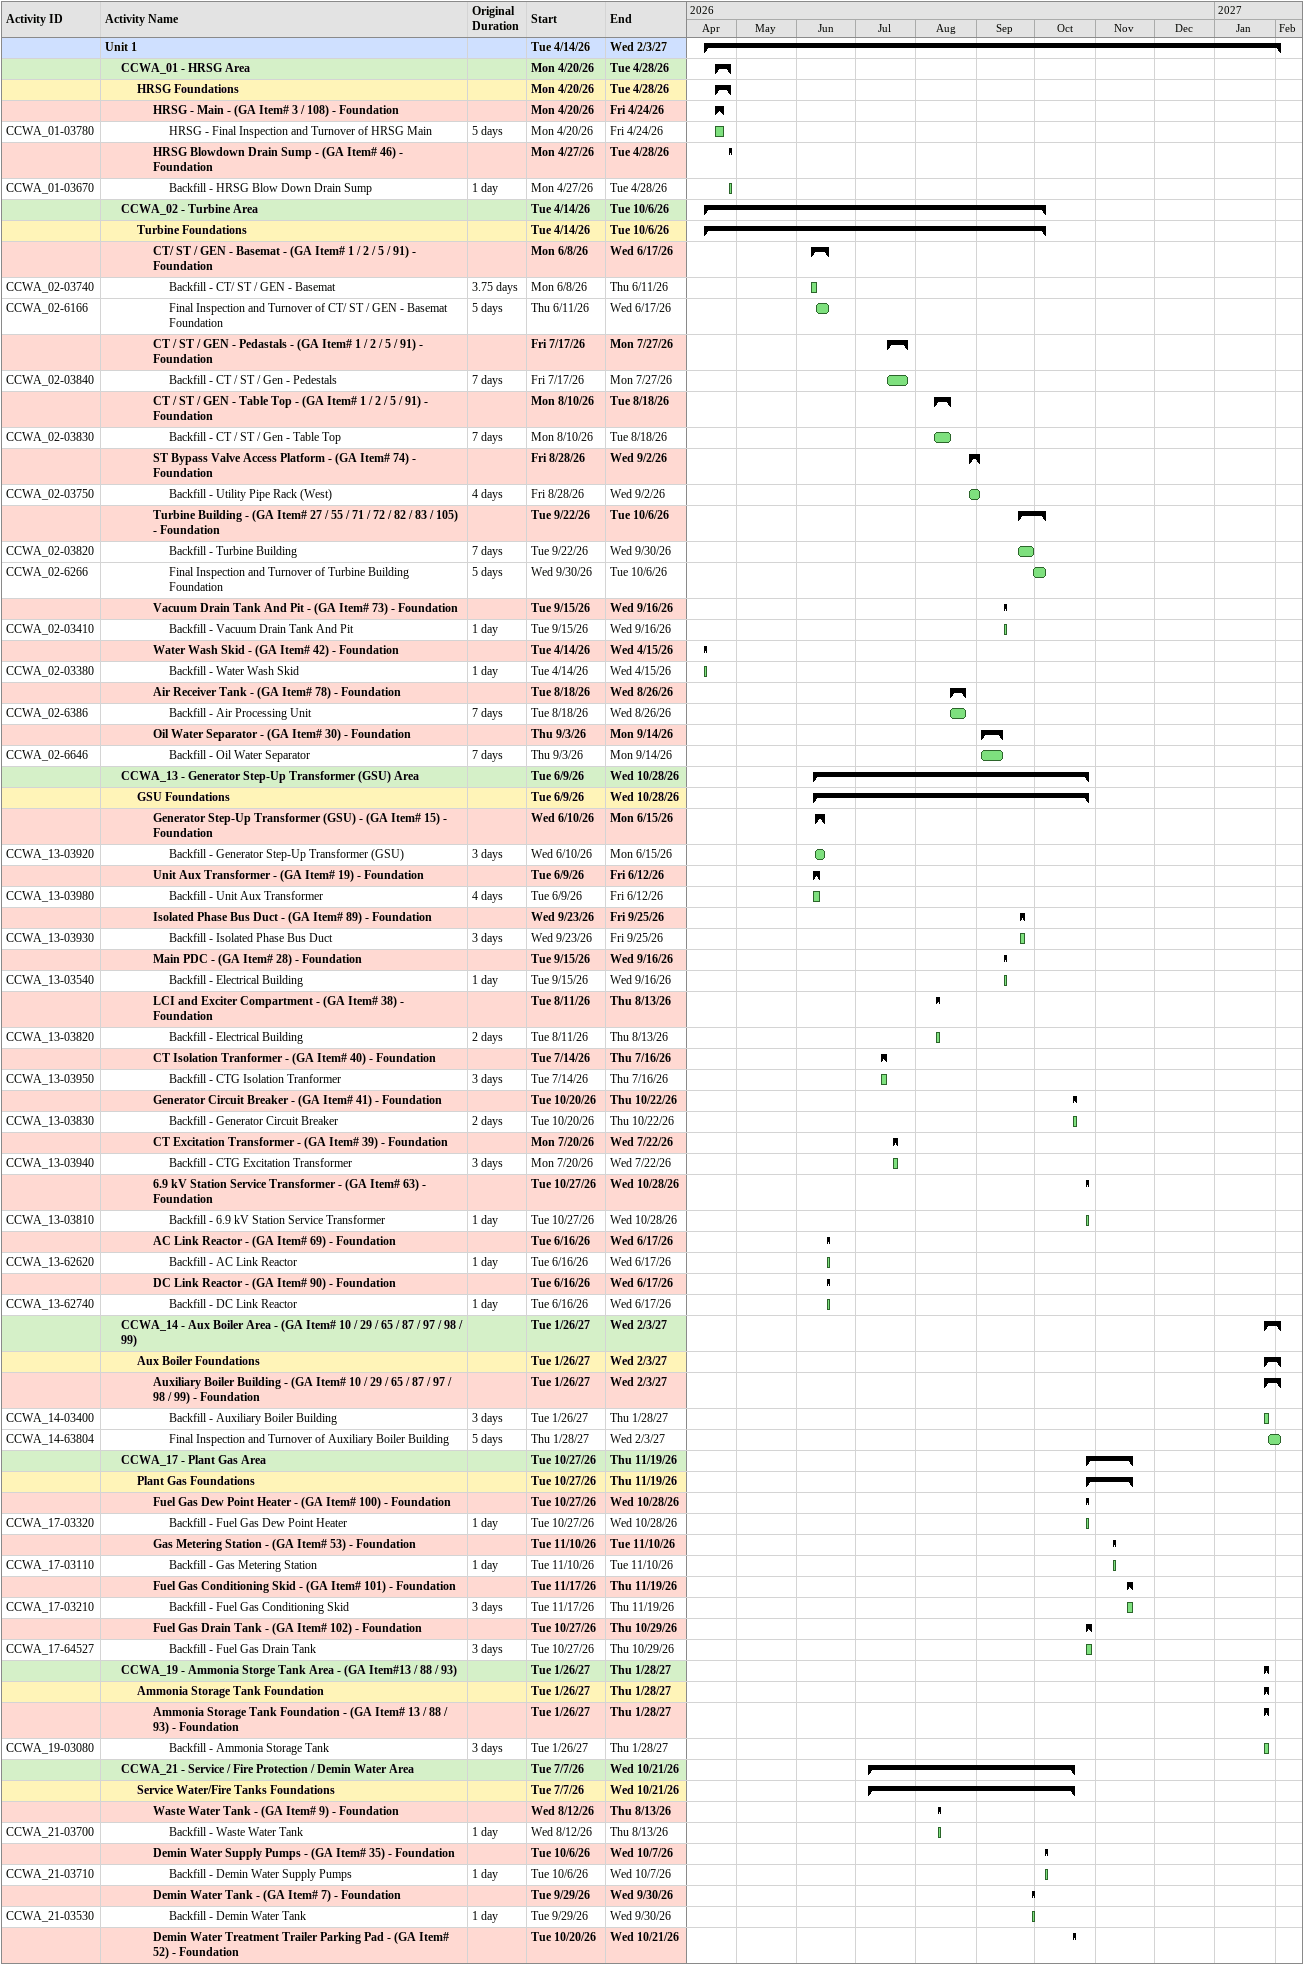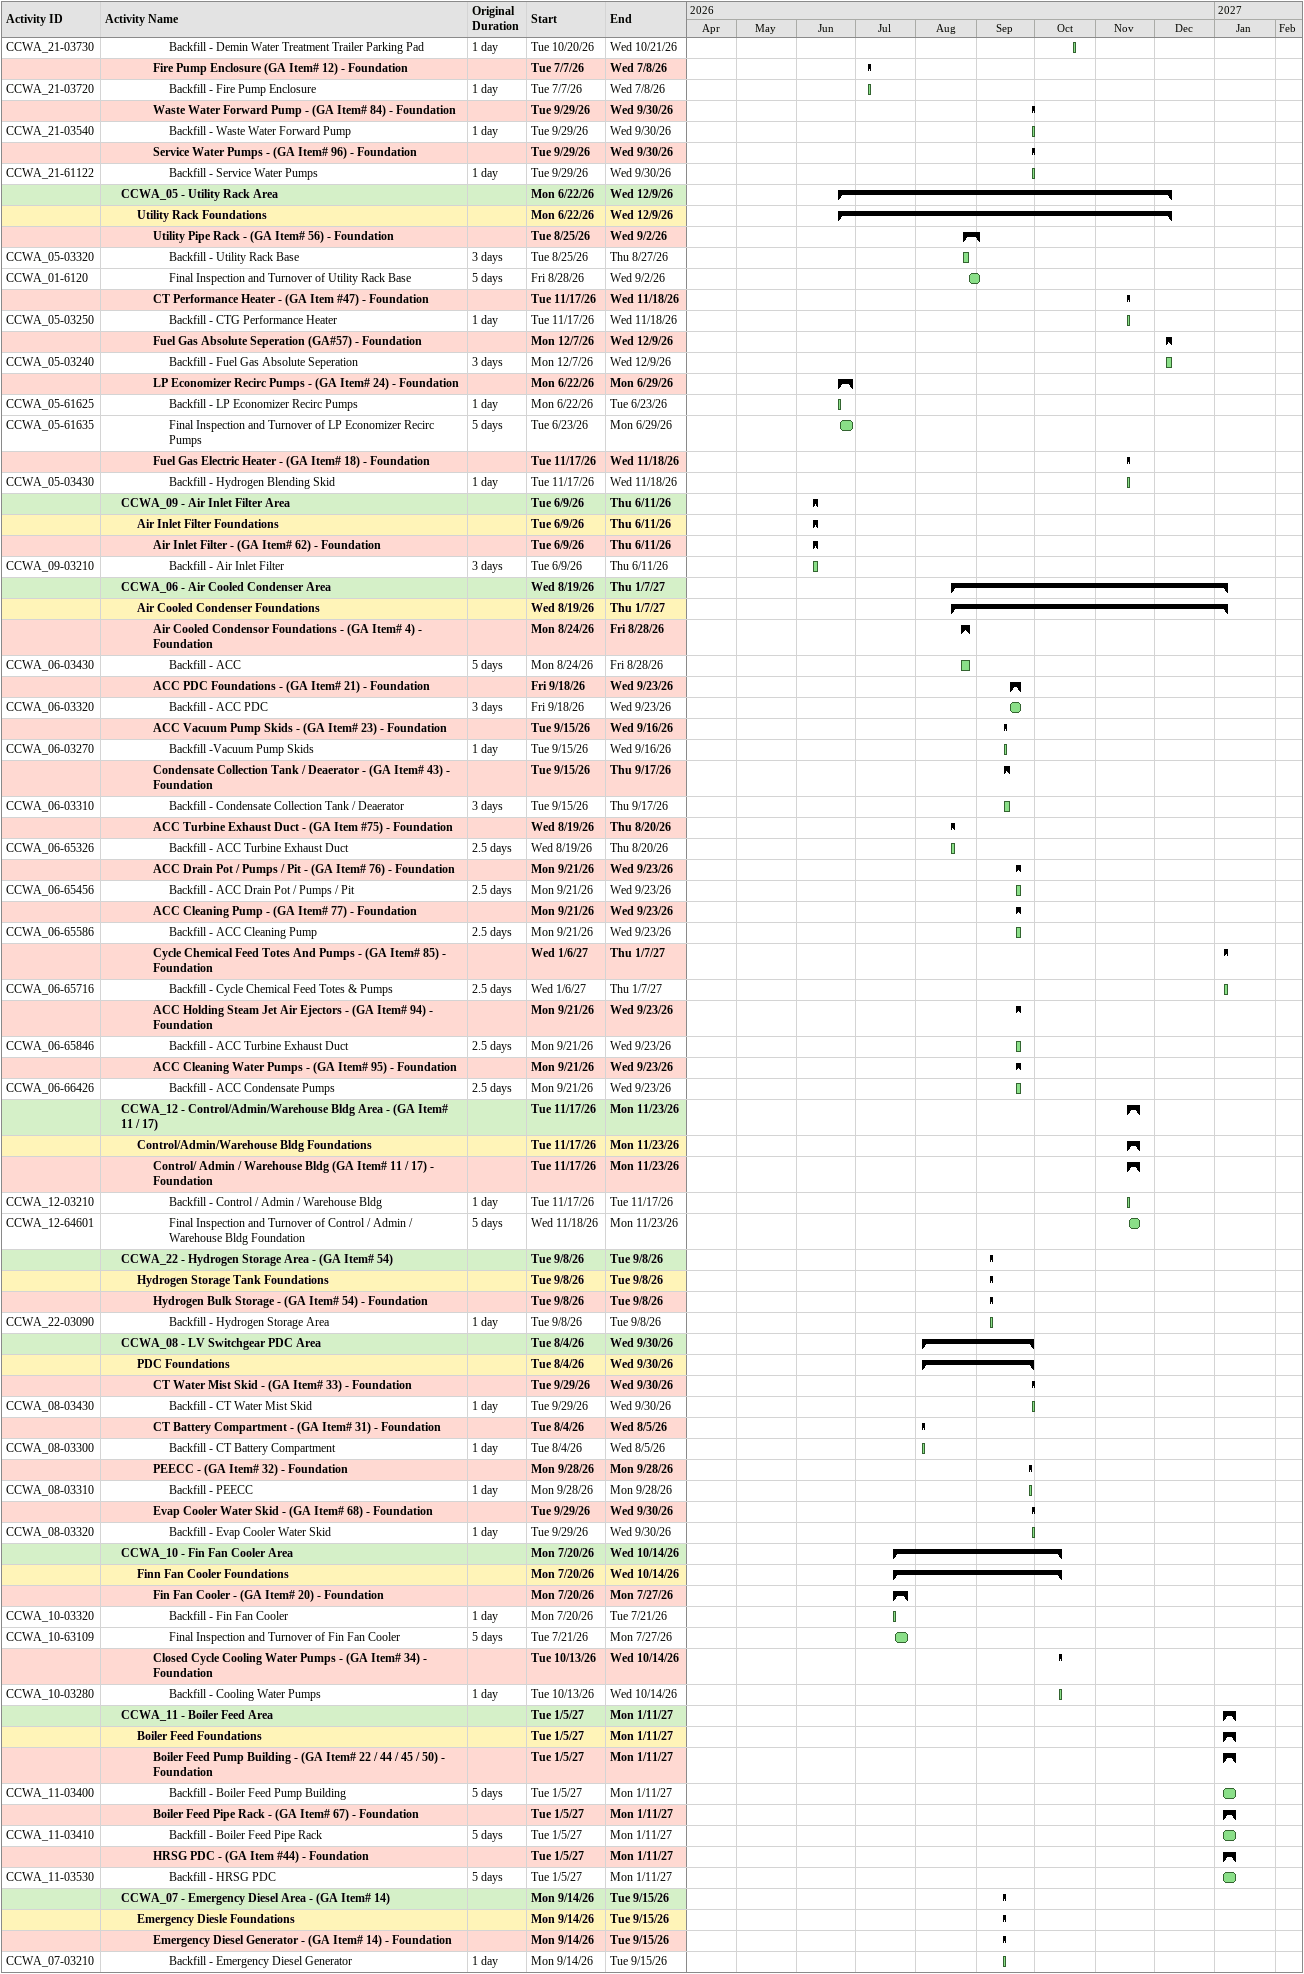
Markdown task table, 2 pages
| ID | Level | Task | Original duration | Start | Finish |
|---|---|---|---|---|---|
|  | 1 | **Unit 1** |  | 2026-04-14 | 2027-02-03 |
|  | 2 | **CCWA_01 - HRSG Area** |  | 2026-04-20 | 2026-04-28 |
|  | 3 | **HRSG Foundations** |  | 2026-04-20 | 2026-04-28 |
|  | 4 | **HRSG - Main - (GA Item# 3 / 108) - Foundation** |  | 2026-04-20 | 2026-04-24 |
| CCWA_01-03780 | 5 | HRSG - Final Inspection and Turnover of HRSG Main | 5d | 2026-04-20 | 2026-04-24 |
|  | 4 | **HRSG Blowdown Drain Sump - (GA Item# 46) - Foundation** |  | 2026-04-27 | 2026-04-28 |
| CCWA_01-03670 | 5 | Backfill - HRSG Blow Down Drain Sump | 1d | 2026-04-27 | 2026-04-28 |
|  | 2 | **CCWA_02 - Turbine Area** |  | 2026-04-14 | 2026-10-06 |
|  | 3 | **Turbine Foundations** |  | 2026-04-14 | 2026-10-06 |
|  | 4 | **CT/ ST / GEN - Basemat - (GA Item# 1 / 2 / 5 / 91) - Foundation** |  | 2026-06-08 | 2026-06-17 |
| CCWA_02-03740 | 5 | Backfill - CT/ ST / GEN - Basemat | 3.75d | 2026-06-08 | 2026-06-11 |
| CCWA_02-6166 | 5 | Final Inspection and Turnover of CT/ ST / GEN - Basemat Foundation | 5d | 2026-06-11 | 2026-06-17 |
|  | 4 | **CT / ST / GEN - Pedastals - (GA Item# 1 / 2 / 5 / 91) - Foundation** |  | 2026-07-17 | 2026-07-27 |
| CCWA_02-03840 | 5 | Backfill - CT / ST / Gen - Pedestals | 7d | 2026-07-17 | 2026-07-27 |
|  | 4 | **CT / ST / GEN - Table Top - (GA Item# 1 / 2 / 5 / 91) - Foundation** |  | 2026-08-10 | 2026-08-18 |
| CCWA_02-03830 | 5 | Backfill - CT / ST / Gen - Table Top | 7d | 2026-08-10 | 2026-08-18 |
|  | 4 | **ST Bypass Valve Access Platform - (GA Item# 74) - Foundation** |  | 2026-08-28 | 2026-09-02 |
| CCWA_02-03750 | 5 | Backfill - Utility Pipe Rack (West) | 4d | 2026-08-28 | 2026-09-02 |
|  | 4 | **Turbine Building - (GA Item# 27 / 55 / 71 / 72 / 82 / 83 / 105) - Foundation** |  | 2026-09-22 | 2026-10-06 |
| CCWA_02-03820 | 5 | Backfill - Turbine Building | 7d | 2026-09-22 | 2026-09-30 |
| CCWA_02-6266 | 5 | Final Inspection and Turnover of Turbine Building Foundation | 5d | 2026-09-30 | 2026-10-06 |
|  | 4 | **Vacuum Drain Tank And Pit - (GA Item# 73) - Foundation** |  | 2026-09-15 | 2026-09-16 |
| CCWA_02-03410 | 5 | Backfill - Vacuum Drain Tank And Pit | 1d | 2026-09-15 | 2026-09-16 |
|  | 4 | **Water Wash Skid - (GA Item# 42) - Foundation** |  | 2026-04-14 | 2026-04-15 |
| CCWA_02-03380 | 5 | Backfill - Water Wash Skid | 1d | 2026-04-14 | 2026-04-15 |
|  | 4 | **Air Receiver Tank - (GA Item# 78) - Foundation** |  | 2026-08-18 | 2026-08-26 |
| CCWA_02-6386 | 5 | Backfill - Air Processing Unit | 7d | 2026-08-18 | 2026-08-26 |
|  | 4 | **Oil Water Separator - (GA Item# 30) - Foundation** |  | 2026-09-03 | 2026-09-14 |
| CCWA_02-6646 | 5 | Backfill - Oil Water Separator | 7d | 2026-09-03 | 2026-09-14 |
|  | 2 | **CCWA_13 - Generator Step-Up Transformer (GSU) Area** |  | 2026-06-09 | 2026-10-28 |
|  | 3 | **GSU Foundations** |  | 2026-06-09 | 2026-10-28 |
|  | 4 | **Generator Step-Up Transformer (GSU) - (GA Item# 15) - Foundation** |  | 2026-06-10 | 2026-06-15 |
| CCWA_13-03920 | 5 | Backfill - Generator Step-Up Transformer (GSU) | 3d | 2026-06-10 | 2026-06-15 |
|  | 4 | **Unit Aux Transformer - (GA Item# 19) - Foundation** |  | 2026-06-09 | 2026-06-12 |
| CCWA_13-03980 | 5 | Backfill - Unit Aux Transformer | 4d | 2026-06-09 | 2026-06-12 |
|  | 4 | **Isolated Phase Bus Duct - (GA Item# 89) - Foundation** |  | 2026-09-23 | 2026-09-25 |
| CCWA_13-03930 | 5 | Backfill - Isolated Phase Bus Duct | 3d | 2026-09-23 | 2026-09-25 |
|  | 4 | **Main PDC - (GA Item# 28) - Foundation** |  | 2026-09-15 | 2026-09-16 |
| CCWA_13-03540 | 5 | Backfill - Electrical Building | 1d | 2026-09-15 | 2026-09-16 |
|  | 4 | **LCI and Exciter Compartment - (GA Item# 38) - Foundation** |  | 2026-08-11 | 2026-08-13 |
| CCWA_13-03820 | 5 | Backfill - Electrical Building | 2d | 2026-08-11 | 2026-08-13 |
|  | 4 | **CT Isolation Tranformer - (GA Item# 40) - Foundation** |  | 2026-07-14 | 2026-07-16 |
| CCWA_13-03950 | 5 | Backfill - CTG Isolation Tranformer | 3d | 2026-07-14 | 2026-07-16 |
|  | 4 | **Generator Circuit Breaker - (GA Item# 41) - Foundation** |  | 2026-10-20 | 2026-10-22 |
| CCWA_13-03830 | 5 | Backfill - Generator Circuit Breaker | 2d | 2026-10-20 | 2026-10-22 |
|  | 4 | **CT Excitation Transformer - (GA Item# 39) - Foundation** |  | 2026-07-20 | 2026-07-22 |
| CCWA_13-03940 | 5 | Backfill - CTG Excitation Transformer | 3d | 2026-07-20 | 2026-07-22 |
|  | 4 | **6.9 kV Station Service Transformer - (GA Item# 63) - Foundation** |  | 2026-10-27 | 2026-10-28 |
| CCWA_13-03810 | 5 | Backfill - 6.9 kV Station Service Transformer | 1d | 2026-10-27 | 2026-10-28 |
|  | 4 | **AC Link Reactor - (GA Item# 69) - Foundation** |  | 2026-06-16 | 2026-06-17 |
| CCWA_13-62620 | 5 | Backfill - AC Link Reactor | 1d | 2026-06-16 | 2026-06-17 |
|  | 4 | **DC Link Reactor - (GA Item# 90) - Foundation** |  | 2026-06-16 | 2026-06-17 |
| CCWA_13-62740 | 5 | Backfill - DC Link Reactor | 1d | 2026-06-16 | 2026-06-17 |
|  | 2 | **CCWA_14 - Aux Boiler Area - (GA Item# 10 / 29 / 65 / 87 / 97 / 98 / 99)** |  | 2027-01-26 | 2027-02-03 |
|  | 3 | **Aux Boiler Foundations** |  | 2027-01-26 | 2027-02-03 |
|  | 4 | **Auxiliary Boiler Building - (GA Item# 10 / 29 / 65 / 87 / 97 / 98 / 99) - Foundation** |  | 2027-01-26 | 2027-02-03 |
| CCWA_14-03400 | 5 | Backfill - Auxiliary Boiler Building | 3d | 2027-01-26 | 2027-01-28 |
| CCWA_14-63804 | 5 | Final Inspection and Turnover of Auxiliary Boiler Building | 5d | 2027-01-28 | 2027-02-03 |
|  | 2 | **CCWA_17 - Plant Gas Area** |  | 2026-10-27 | 2026-11-19 |
|  | 3 | **Plant Gas Foundations** |  | 2026-10-27 | 2026-11-19 |
|  | 4 | **Fuel Gas Dew Point Heater - (GA Item# 100) - Foundation** |  | 2026-10-27 | 2026-10-28 |
| CCWA_17-03320 | 5 | Backfill - Fuel Gas Dew Point Heater | 1d | 2026-10-27 | 2026-10-28 |
|  | 4 | **Gas Metering Station - (GA Item# 53) - Foundation** |  | 2026-11-10 | 2026-11-10 |
| CCWA_17-03110 | 5 | Backfill - Gas Metering Station | 1d | 2026-11-10 | 2026-11-10 |
|  | 4 | **Fuel Gas Conditioning Skid - (GA Item# 101) - Foundation** |  | 2026-11-17 | 2026-11-19 |
| CCWA_17-03210 | 5 | Backfill - Fuel Gas Conditioning Skid | 3d | 2026-11-17 | 2026-11-19 |
|  | 4 | **Fuel Gas Drain Tank - (GA Item# 102) - Foundation** |  | 2026-10-27 | 2026-10-29 |
| CCWA_17-64527 | 5 | Backfill - Fuel Gas Drain Tank | 3d | 2026-10-27 | 2026-10-29 |
|  | 2 | **CCWA_19 - Ammonia Storge Tank Area - (GA Item#13 / 88 / 93)** |  | 2027-01-26 | 2027-01-28 |
|  | 3 | **Ammonia Storage Tank Foundation** |  | 2027-01-26 | 2027-01-28 |
|  | 4 | **Ammonia Storage Tank Foundation - (GA Item# 13 / 88 / 93) - Foundation** |  | 2027-01-26 | 2027-01-28 |
| CCWA_19-03080 | 5 | Backfill - Ammonia Storage Tank | 3d | 2027-01-26 | 2027-01-28 |
|  | 2 | **CCWA_21 - Service / Fire Protection / Demin Water Area** |  | 2026-07-07 | 2026-10-21 |
|  | 3 | **Service Water/Fire Tanks Foundations** |  | 2026-07-07 | 2026-10-21 |
|  | 4 | **Waste Water Tank - (GA Item# 9) - Foundation** |  | 2026-08-12 | 2026-08-13 |
| CCWA_21-03700 | 5 | Backfill - Waste Water Tank | 1d | 2026-08-12 | 2026-08-13 |
|  | 4 | **Demin Water Supply Pumps - (GA Item# 35) - Foundation** |  | 2026-10-06 | 2026-10-07 |
| CCWA_21-03710 | 5 | Backfill - Demin Water Supply Pumps | 1d | 2026-10-06 | 2026-10-07 |
|  | 4 | **Demin Water Tank - (GA Item# 7) - Foundation** |  | 2026-09-29 | 2026-09-30 |
| CCWA_21-03530 | 5 | Backfill - Demin Water Tank | 1d | 2026-09-29 | 2026-09-30 |
|  | 4 | **Demin Water Treatment Trailer Parking Pad - (GA Item# 52) - Foundation** |  | 2026-10-20 | 2026-10-21 |
| CCWA_21-03730 | 5 | Backfill - Demin Water Treatment Trailer Parking Pad | 1d | 2026-10-20 | 2026-10-21 |
|  | 4 | **Fire Pump Enclosure (GA Item# 12) - Foundation** |  | 2026-07-07 | 2026-07-08 |
| CCWA_21-03720 | 5 | Backfill - Fire Pump Enclosure | 1d | 2026-07-07 | 2026-07-08 |
|  | 4 | **Waste Water Forward Pump - (GA Item# 84) - Foundation** |  | 2026-09-29 | 2026-09-30 |
| CCWA_21-03540 | 5 | Backfill - Waste Water Forward Pump | 1d | 2026-09-29 | 2026-09-30 |
|  | 4 | **Service Water Pumps - (GA Item# 96) - Foundation** |  | 2026-09-29 | 2026-09-30 |
| CCWA_21-61122 | 5 | Backfill - Service Water Pumps | 1d | 2026-09-29 | 2026-09-30 |
|  | 2 | **CCWA_05 - Utility Rack Area** |  | 2026-06-22 | 2026-12-09 |
|  | 3 | **Utility Rack Foundations** |  | 2026-06-22 | 2026-12-09 |
|  | 4 | **Utility Pipe Rack - (GA Item# 56) - Foundation** |  | 2026-08-25 | 2026-09-02 |
| CCWA_05-03320 | 5 | Backfill - Utility Rack Base | 3d | 2026-08-25 | 2026-08-27 |
| CCWA_01-6120 | 5 | Final Inspection and Turnover of Utility Rack Base | 5d | 2026-08-28 | 2026-09-02 |
|  | 4 | **CT Performance Heater - (GA Item #47) - Foundation** |  | 2026-11-17 | 2026-11-18 |
| CCWA_05-03250 | 5 | Backfill - CTG Performance Heater | 1d | 2026-11-17 | 2026-11-18 |
|  | 4 | **Fuel Gas Absolute Seperation (GA#57) - Foundation** |  | 2026-12-07 | 2026-12-09 |
| CCWA_05-03240 | 5 | Backfill - Fuel Gas Absolute Seperation | 3d | 2026-12-07 | 2026-12-09 |
|  | 4 | **LP Economizer Recirc Pumps - (GA Item# 24) - Foundation** |  | 2026-06-22 | 2026-06-29 |
| CCWA_05-61625 | 5 | Backfill - LP Economizer Recirc Pumps | 1d | 2026-06-22 | 2026-06-23 |
| CCWA_05-61635 | 5 | Final Inspection and Turnover of LP Economizer Recirc Pumps | 5d | 2026-06-23 | 2026-06-29 |
|  | 4 | **Fuel Gas Electric Heater - (GA Item# 18) - Foundation** |  | 2026-11-17 | 2026-11-18 |
| CCWA_05-03430 | 5 | Backfill - Hydrogen Blending Skid | 1d | 2026-11-17 | 2026-11-18 |
|  | 2 | **CCWA_09 - Air Inlet Filter Area** |  | 2026-06-09 | 2026-06-11 |
|  | 3 | **Air Inlet Filter Foundations** |  | 2026-06-09 | 2026-06-11 |
|  | 4 | **Air Inlet Filter - (GA Item# 62) - Foundation** |  | 2026-06-09 | 2026-06-11 |
| CCWA_09-03210 | 5 | Backfill - Air Inlet Filter | 3d | 2026-06-09 | 2026-06-11 |
|  | 2 | **CCWA_06 - Air Cooled Condenser Area** |  | 2026-08-19 | 2027-01-07 |
|  | 3 | **Air Cooled Condenser Foundations** |  | 2026-08-19 | 2027-01-07 |
|  | 4 | **Air Cooled Condensor Foundations - (GA Item# 4) - Foundation** |  | 2026-08-24 | 2026-08-28 |
| CCWA_06-03430 | 5 | Backfill - ACC | 5d | 2026-08-24 | 2026-08-28 |
|  | 4 | **ACC PDC Foundations - (GA Item# 21) - Foundation** |  | 2026-09-18 | 2026-09-23 |
| CCWA_06-03320 | 5 | Backfill - ACC PDC | 3d | 2026-09-18 | 2026-09-23 |
|  | 4 | **ACC Vacuum Pump Skids - (GA Item# 23) - Foundation** |  | 2026-09-15 | 2026-09-16 |
| CCWA_06-03270 | 5 | Backfill -Vacuum Pump Skids | 1d | 2026-09-15 | 2026-09-16 |
|  | 4 | **Condensate Collection Tank / Deaerator - (GA Item# 43) - Foundation** |  | 2026-09-15 | 2026-09-17 |
| CCWA_06-03310 | 5 | Backfill - Condensate Collection Tank / Deaerator | 3d | 2026-09-15 | 2026-09-17 |
|  | 4 | **ACC Turbine Exhaust Duct - (GA Item #75) - Foundation** |  | 2026-08-19 | 2026-08-20 |
| CCWA_06-65326 | 5 | Backfill - ACC Turbine Exhaust Duct | 2.5d | 2026-08-19 | 2026-08-20 |
|  | 4 | **ACC Drain Pot / Pumps / Pit - (GA Item# 76) - Foundation** |  | 2026-09-21 | 2026-09-23 |
| CCWA_06-65456 | 5 | Backfill - ACC Drain Pot / Pumps / Pit | 2.5d | 2026-09-21 | 2026-09-23 |
|  | 4 | **ACC Cleaning Pump - (GA Item# 77) - Foundation** |  | 2026-09-21 | 2026-09-23 |
| CCWA_06-65586 | 5 | Backfill - ACC Cleaning Pump | 2.5d | 2026-09-21 | 2026-09-23 |
|  | 4 | **Cycle Chemical Feed Totes And Pumps - (GA Item# 85) - Foundation** |  | 2027-01-06 | 2027-01-07 |
| CCWA_06-65716 | 5 | Backfill - Cycle Chemical Feed Totes & Pumps | 2.5d | 2027-01-06 | 2027-01-07 |
|  | 4 | **ACC Holding Steam Jet Air Ejectors - (GA Item# 94) - Foundation** |  | 2026-09-21 | 2026-09-23 |
| CCWA_06-65846 | 5 | Backfill - ACC Turbine Exhaust Duct | 2.5d | 2026-09-21 | 2026-09-23 |
|  | 4 | **ACC Cleaning Water Pumps - (GA Item# 95) - Foundation** |  | 2026-09-21 | 2026-09-23 |
| CCWA_06-66426 | 5 | Backfill - ACC Condensate Pumps | 2.5d | 2026-09-21 | 2026-09-23 |
|  | 2 | **CCWA_12 - Control/Admin/Warehouse Bldg Area - (GA Item# 11 / 17)** |  | 2026-11-17 | 2026-11-23 |
|  | 3 | **Control/Admin/Warehouse Bldg Foundations** |  | 2026-11-17 | 2026-11-23 |
|  | 4 | **Control/ Admin / Warehouse Bldg (GA Item# 11 / 17) - Foundation** |  | 2026-11-17 | 2026-11-23 |
| CCWA_12-03210 | 5 | Backfill - Control / Admin / Warehouse Bldg | 1d | 2026-11-17 | 2026-11-17 |
| CCWA_12-64601 | 5 | Final Inspection and Turnover of Control / Admin / Warehouse Bldg Foundation | 5d | 2026-11-18 | 2026-11-23 |
|  | 2 | **CCWA_22 - Hydrogen Storage Area - (GA Item# 54)** |  | 2026-09-08 | 2026-09-08 |
|  | 3 | **Hydrogen Storage Tank Foundations** |  | 2026-09-08 | 2026-09-08 |
|  | 4 | **Hydrogen Bulk Storage - (GA Item# 54) - Foundation** |  | 2026-09-08 | 2026-09-08 |
| CCWA_22-03090 | 5 | Backfill - Hydrogen Storage Area | 1d | 2026-09-08 | 2026-09-08 |
|  | 2 | **CCWA_08 - LV Switchgear PDC Area** |  | 2026-08-04 | 2026-09-30 |
|  | 3 | **PDC Foundations** |  | 2026-08-04 | 2026-09-30 |
|  | 4 | **CT Water Mist Skid - (GA Item# 33) - Foundation** |  | 2026-09-29 | 2026-09-30 |
| CCWA_08-03430 | 5 | Backfill - CT Water Mist Skid | 1d | 2026-09-29 | 2026-09-30 |
|  | 4 | **CT Battery Compartment - (GA Item# 31) - Foundation** |  | 2026-08-04 | 2026-08-05 |
| CCWA_08-03300 | 5 | Backfill - CT Battery Compartment | 1d | 2026-08-04 | 2026-08-05 |
|  | 4 | **PEECC - (GA Item# 32) - Foundation** |  | 2026-09-28 | 2026-09-28 |
| CCWA_08-03310 | 5 | Backfill - PEECC | 1d | 2026-09-28 | 2026-09-28 |
|  | 4 | **Evap Cooler Water Skid - (GA Item# 68) - Foundation** |  | 2026-09-29 | 2026-09-30 |
| CCWA_08-03320 | 5 | Backfill - Evap Cooler Water Skid | 1d | 2026-09-29 | 2026-09-30 |
|  | 2 | **CCWA_10 - Fin Fan Cooler Area** |  | 2026-07-20 | 2026-10-14 |
|  | 3 | **Finn Fan Cooler Foundations** |  | 2026-07-20 | 2026-10-14 |
|  | 4 | **Fin Fan Cooler - (GA Item# 20) - Foundation** |  | 2026-07-20 | 2026-07-27 |
| CCWA_10-03320 | 5 | Backfill - Fin Fan Cooler | 1d | 2026-07-20 | 2026-07-21 |
| CCWA_10-63109 | 5 | Final Inspection and Turnover of Fin Fan Cooler | 5d | 2026-07-21 | 2026-07-27 |
|  | 4 | **Closed Cycle Cooling Water Pumps - (GA Item# 34) - Foundation** |  | 2026-10-13 | 2026-10-14 |
| CCWA_10-03280 | 5 | Backfill - Cooling Water Pumps | 1d | 2026-10-13 | 2026-10-14 |
|  | 2 | **CCWA_11 - Boiler Feed Area** |  | 2027-01-05 | 2027-01-11 |
|  | 3 | **Boiler Feed Foundations** |  | 2027-01-05 | 2027-01-11 |
|  | 4 | **Boiler Feed Pump Building - (GA Item# 22 / 44 / 45 / 50) - Foundation** |  | 2027-01-05 | 2027-01-11 |
| CCWA_11-03400 | 5 | Backfill - Boiler Feed Pump Building | 5d | 2027-01-05 | 2027-01-11 |
|  | 4 | **Boiler Feed Pipe Rack - (GA Item# 67) - Foundation** |  | 2027-01-05 | 2027-01-11 |
| CCWA_11-03410 | 5 | Backfill - Boiler Feed Pipe Rack | 5d | 2027-01-05 | 2027-01-11 |
|  | 4 | **HRSG PDC - (GA Item #44) - Foundation** |  | 2027-01-05 | 2027-01-11 |
| CCWA_11-03530 | 5 | Backfill - HRSG PDC | 5d | 2027-01-05 | 2027-01-11 |
|  | 2 | **CCWA_07 - Emergency Diesel Area - (GA Item# 14)** |  | 2026-09-14 | 2026-09-15 |
|  | 3 | **Emergency Diesle Foundations** |  | 2026-09-14 | 2026-09-15 |
|  | 4 | **Emergency Diesel Generator - (GA Item# 14) - Foundation** |  | 2026-09-14 | 2026-09-15 |
| CCWA_07-03210 | 5 | Backfill - Emergency Diesel Generator | 1d | 2026-09-14 | 2026-09-15 |
